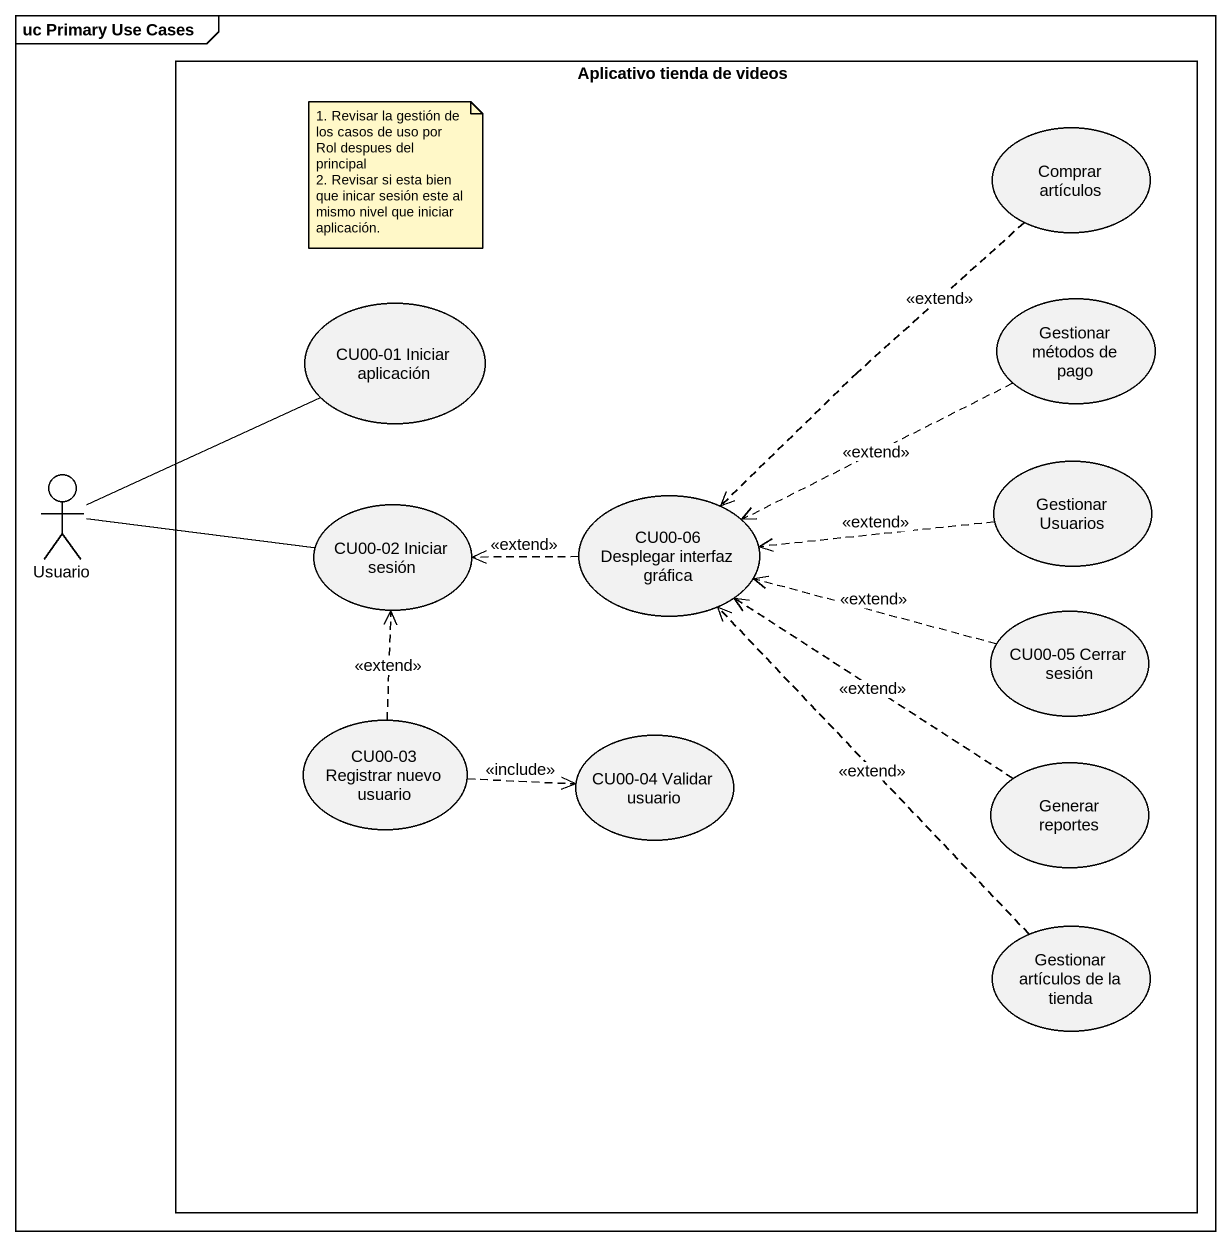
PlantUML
@startuml
mainframe uc Primary Use Cases
rectangle "Aplicativo tienda de videos" as Aplicativo_tienda_de_videos {
  usecase "Comprar artículos" as Comprar_artículos
  usecase "CU00-01 Iniciar aplicación" as CU00_01_Iniciar_aplicación
  usecase "Gestionar métodos de pago" as Gestionar_métodos_de_pago
  usecase "CU00-02 Iniciar sesión" as CU00_02_Iniciar_sesión
  usecase "CU00-06 Desplegar interfaz gráfica" as CU00_06_Desplegar_interfaz
  usecase "Gestionar Usuarios" as Gestionar_Usuarios
  usecase "CU00-05 Cerrar sesión" as CU00_05_Cerrar_sesión
  usecase "CU00-03 Registrar nuevo usuario" as CU00_03_Registrar_nuevo
  usecase "CU00-04 Validar usuario" as CU00_04_Validar_usuario
  usecase "Generar reportes" as Generar_reportes
  usecase "Gestionar artículos de la tienda" as Gestionar_artículos_de_la
}
actor Usuario
Comprar_artículos ..> CU00_06_Desplegar_interfaz : <<extend>>
Gestionar_métodos_de_pago .left.> CU00_06_Desplegar_interfaz : <<extend>>
Usuario -right- CU00_01_Iniciar_aplicación
Usuario -right- CU00_02_Iniciar_sesión
CU00_06_Desplegar_interfaz .left.> CU00_02_Iniciar_sesión : <<extend>>
Gestionar_Usuarios .left.> CU00_06_Desplegar_interfaz : <<extend>>
CU00_05_Cerrar_sesión .left.> CU00_06_Desplegar_interfaz : <<extend>>
CU00_03_Registrar_nuevo .up.> CU00_02_Iniciar_sesión : <<extend>>
CU00_03_Registrar_nuevo .right.> CU00_04_Validar_usuario : <<include>>
Generar_reportes .up.> CU00_06_Desplegar_interfaz : <<extend>>
Gestionar_artículos_de_la .up.> CU00_06_Desplegar_interfaz : <<extend>>
note as N1
  1. Revisar la gestión de los casos de uso por Rol despues del principal
  2. Revisar si esta bien que inicar sesión este al mismo nivel que iniciar aplicación.
end note
@enduml
